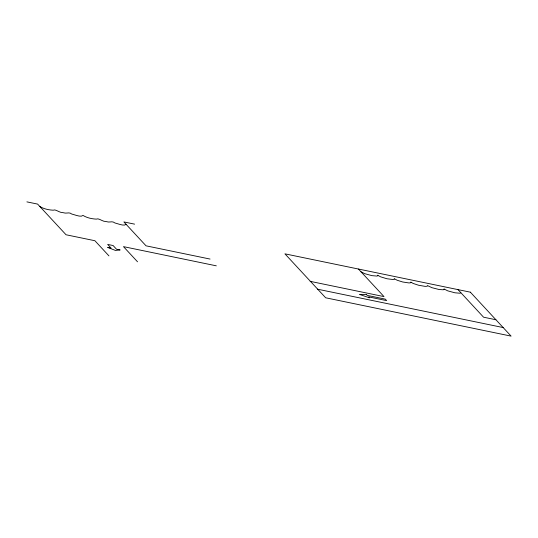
<?xml version="1.0" encoding="UTF-8"?>
<svg xmlns="http://www.w3.org/2000/svg" width="538" height="538" viewBox="0 0 538 538"><rect width="100%" height="100%" fill="white"/><g stroke="black" fill="none" stroke-linecap="round" stroke-linejoin="round"><path stroke-width="0.81" d="M26.9 201.878L37.613 204.09L66.046 234.763L94.896 240.728L108.958 255.893M134.601 224.144L123.888 221.932L146.047 245.826L210.049 259.06M310.157 281.347L384.011 296.613L358.449 269.04M495.922 319.754L483.561 317.198L457.999 289.619M216.323 265.833L123.471 246.633L137.533 261.804M317.4 289.162L503.165 327.561M460.548 292.369L460.797 292.867L459.808 293.217L454.852 292.786L447.703 290.836L443.958 288.94L444.206 289.437L443.218 289.787L439.015 289.498L431.866 287.669L427.367 285.51L427.286 286.229L425.121 286.377L418.517 285.221L413.137 283.439L410.776 282.08L410.904 282.699L409.088 282.961L402.74 281.999L397.212 280.271L394.186 278.65L394.314 279.269L393.002 279.525L386.943 278.751L380.622 276.841L377.589 275.221L377.837 275.718L376.849 276.068L371.892 275.638L364.744 273.681L360.998 271.791M126.1 224.312C124.386 226.511 117.869 223.633 114.964 222.981C111.776 220.506 110.351 222.967 106.114 221.562C102.388 221.75 98.642 217.682 96.322 219.127C91.729 218.872 86.874 217.856 82.966 215.395C81.251 217.594 74.735 214.716 71.83 214.063C68.642 211.589 67.21 214.05 62.973 212.638C59.241 212.826 55.515 208.764 53.181 210.21C48.588 209.954 43.739 208.932 39.825 206.478M119.981 249.948L115.448 250.432L107.647 247.399L111.09 248.112L107.667 244.413L113.108 245.536L116.531 249.235L119.981 249.948M366.398 294.468L359.384 294.373L369.525 297.837L368.651 296.895L386.647 300.614L385.269 299.128L367.272 295.409L366.398 294.468M470.36 292.174L284.918 253.835L325.658 297.783L511.1 336.122L470.36 292.174"/></g></svg>
